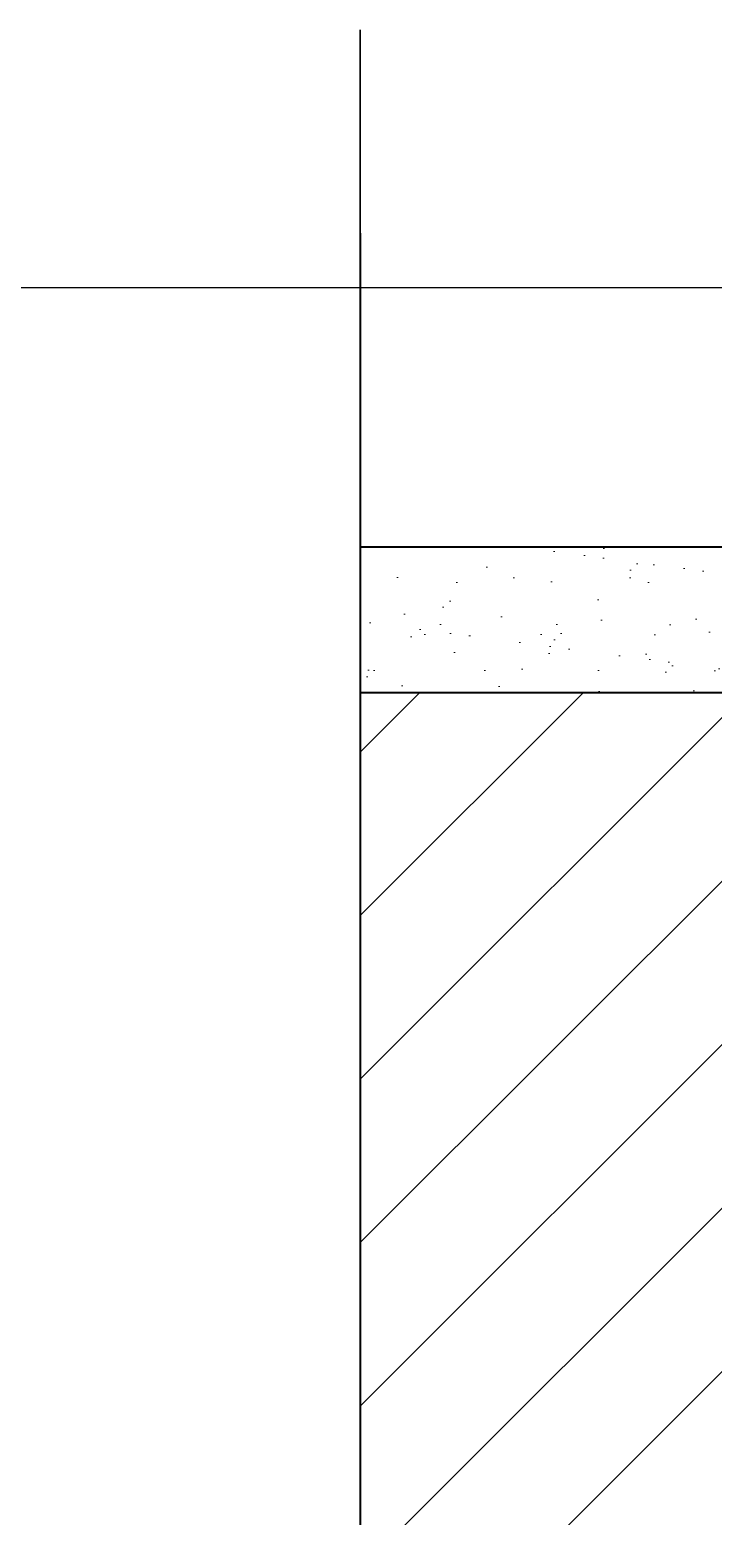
# Model space of a CAD drawing. Header units: millimetres. Extents: x 1251.1 to 1334.1, y 1577.6 to 1641.3.
# Drawn here: x 1308.6443 to 1308.6912, y 1620.3669 to 1620.469 of the extents above; entities that cross this region are included whole.
import ezdxf

# ---------------------------------------------------------------- set-up
doc = ezdxf.new("R2010")
doc.units = ezdxf.units.MM
doc.linetypes.add('TRATTOPUNTO', pattern=[1, 0.5, -0.25, 0, -0.25])
doc.layers.add('MURATURA', color=140, linetype='Continuous')
doc.layers.add('MURATURA sezioni - section wall', color=7, linetype='Continuous', lineweight=40)
doc.layers.add('TRATTEGGIO - hatch', color=252, linetype='Continuous', lineweight=20)

msp = doc.modelspace()

# ---------------------------------------------------------------- hatches: boundary and pattern name
at = {"layer": 'TRATTEGGIO - hatch'}
h = msp.add_hatch(dxfattribs=at)
h.set_pattern_fill('AR-SAND', color=256, scale=9.99999999999999e-05, style=0)
h.set_pattern_definition([(142.5, (1315.612526334736, 1620.434597294108), (0.0001600031295984044, 0.004894132373293419), [0, -0.003860799999999998, 0, -0.004317999999999997, 0, -0.004127499999999997]), (172.5, (1315.612526334736, 1620.434597294108), (-0.004495232831380022, 0.007168251005683537), [0, -0.002082799999999999, 0, -0.003479799999999997, 0, -0.001333499999999999]), (212.5, (1315.615650534736, 1620.434597294108), (-0.007909923702414572, 1.43718467854569e-05), [0, -0.001269999999999994, 0, -0.004571999999999982, 0, -0.005968999999999977]), (222.5, (1315.615650534736, 1620.434597294108), (-0.007635564524722966, 0.00222929323257216), [0, -0.0006349999999999995, 0, -0.002997199999999997, 0, -0.003428999999999997])])
h.paths.add_polyline_path([(1308.749982808301, 1620.313455761745), (1308.759982808301, 1620.313455761745), (1308.759982808301, 1620.433455761746), (1308.716482808301, 1620.433455761746), (1308.715482808301, 1620.428455761745), (1308.715482808301, 1620.423455761745), (1308.749982808301, 1620.423455761745)])
h.paths.add_polyline_path([(1308.666982808301, 1620.433455761746), (1308.666982808301, 1620.423455761745), (1308.699482808301, 1620.423455761745), (1308.699482808301, 1620.428455761745), (1308.698482808301, 1620.433455761746), (1308.692482808301, 1620.433455761746)])
h = msp.add_hatch(dxfattribs=at)
h.set_pattern_fill('ANSI31', color=256, scale=0.0025, style=0)
h.set_pattern_definition([(45, (876.2144967348951, 841.2728582080077), (-0.005612660075668221, 0.005612660075668221), [])])
h.paths.add_polyline_path([(1308.666982808301, 1620.181099107997), (1308.696595606642, 1620.181099107997), (1308.704982808301, 1620.235463608489), (1308.733857780641, 1620.235463608489, -0.1952256424290443), (1308.733201625428, 1620.23583145948), (1308.717201625428, 1620.255852091548, -0.1701742515066235), (1308.716982808301, 1620.256476393814), (1308.716982808301, 1620.302487042295, -0.4142135623730951), (1308.717982808301, 1620.303487042295), (1308.733982808301, 1620.303487042295), (1308.733982808301, 1620.312455761745, -0.4142135623730284), (1308.734982808301, 1620.313455761745), (1308.749982808301, 1620.313455761745), (1308.749982808301, 1620.423455761745), (1308.715482808301, 1620.423455761745), (1308.715482808301, 1620.413455761746), (1308.713782808301, 1620.413455761746), (1308.713782808301, 1620.400955761745), (1308.718082808301, 1620.409955761745), (1308.719782808301, 1620.409955761745), (1308.715482808301, 1620.400955761745), (1308.715482808301, 1620.391955761745), (1308.713782808301, 1620.391955761745), (1308.713782808301, 1620.388955761746), (1308.715482808301, 1620.388955761746), (1308.715482808301, 1620.387789095079), (1308.714082808301, 1620.384955761745), (1308.713782808301, 1620.384955761745), (1308.713782808301, 1620.381955761746), (1308.716782808301, 1620.386955761745), (1308.718482808301, 1620.386955761745), (1308.715482808301, 1620.381955761746), (1308.715482808301, 1620.377955761745), (1308.713782808301, 1620.377955761745), (1308.713782808301, 1620.374955761745), (1308.715482808301, 1620.374955761745), (1308.715482808301, 1620.373789095079), (1308.714082808301, 1620.370955761746), (1308.713482808301, 1620.370955761746), (1308.713482808301, 1620.370755761745), (1308.712282808301, 1620.370167354122), (1308.712282808301, 1620.369767354122), (1308.713482808301, 1620.368755761745), (1308.713482808301, 1620.368605761745), (1308.707482808301, 1620.36966372363), (1308.707482808301, 1620.36851372363), (1308.702682808301, 1620.369360093137), (1308.702682808301, 1620.369560093137), (1308.701482808301, 1620.370571685514), (1308.701482808301, 1620.370955761746), (1308.699482808301, 1620.370955761746), (1308.699482808301, 1620.374955761745), (1308.696482808301, 1620.379955761746), (1308.698182808301, 1620.379955761746), (1308.701182808301, 1620.374955761745), (1308.701182808301, 1620.377955761745), (1308.700882808301, 1620.377955761745), (1308.699482808301, 1620.380789095079), (1308.699482808301, 1620.381955761746), (1308.701182808301, 1620.381955761746), (1308.701182808301, 1620.384955761745), (1308.699482808301, 1620.384955761745), (1308.699482808301, 1620.388955761746), (1308.701182808301, 1620.388955761746), (1308.701182808301, 1620.391955761745), (1308.699482808301, 1620.391955761745), (1308.699482808301, 1620.400955761745), (1308.695182808301, 1620.409955761745), (1308.696882808301, 1620.409955761745), (1308.701182808301, 1620.400955761745), (1308.701182808301, 1620.413455761746), (1308.699482808301, 1620.413455761746), (1308.699482808301, 1620.423455761745), (1308.666982808301, 1620.423455761745)])

# ---------------------------------------------------------------- linework, layer by layer
at = {"layer": 'MURATURA'}
for p, q in [((1308.666982808301, 1620.468955761746), (1308.666982808301, 1620.168955761746)), ((1308.666982808301, 1620.168955761746), (1308.666982808301, 1620.468955761746)), ((1298.445591506608, 1620.451261697454), (1311.445591506608, 1620.451261697454))]:
    msp.add_line(p, q, dxfattribs=at)
at = {"layer": 'MURATURA sezioni - section wall', "linetype": 'TRATTOPUNTO', "ltscale": 0.02}
msp.add_line((1308.666982808301, 1620.454982594893), (1308.666982808301, 1620.151261697454), dxfattribs=at)
at = {"layer": 'MURATURA sezioni - section wall'}
for p, q in [((1308.666982808301, 1620.433455761746), (1308.701482808301, 1620.433455761746)), ((1308.666982808301, 1620.433455761746), (1308.701482808301, 1620.433455761746)), ((1308.666982808301, 1620.423455761745), (1308.699482808301, 1620.423455761745)), ((1308.666982808301, 1620.423455761745), (1308.699482808301, 1620.423455761745))]:
    msp.add_line(p, q, dxfattribs=at)

doc.saveas('drawing.dxf')
